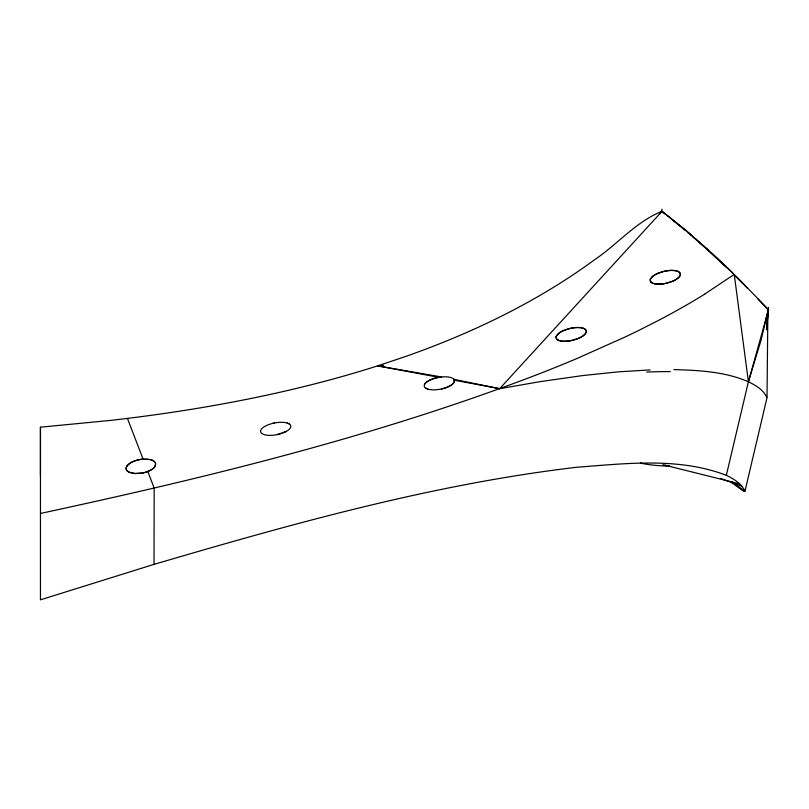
<?xml version="1.0" encoding="UTF-8"?>
<svg xmlns="http://www.w3.org/2000/svg" width="809" height="809" viewBox="0 0 809 809"><rect width="100%" height="100%" fill="white"/><g stroke="black" fill="none" stroke-linecap="round" stroke-linejoin="round"><path stroke-width="1.21" d="M40.45 475.712L40.45 427.192L111.015 420.356A792.062 313.295 -11.8 0 0 127.448 418.405C197.699 409.698 267.557 397.067 335.846 378.278A455.669 180.235 -11.8 0 0 377.621 365.88M40.45 427.192L40.45 599.823L154.023 564.358L154.175 488.272M730.638 481.84L743.613 491.275L744.947 491.275L767.013 397.735L767.852 313.316M767.771 313.154L766.467 329.91L768.55 309.645L738.597 278.761L711.263 252.711M441.552 388.937L443.089 388.563A14.896 5.896 -11.8 0 0 451.675 384.801A14.279 5.653 -11.8 0 0 454.355 381.514L454.345 380.22A14.936 5.906 -11.8 0 0 453.859 379.31L499.669 388.694L540.007 381.666L582.783 375.558L618.359 371.847L650.072 369.915M454.355 381.514L453.859 379.31M768.216 309.594L761.198 339.709L748.406 381.777L726.33 475.318C733.682 478.837 741.519 483.509 744.947 491.275L731.973 481.84M768.55 309.645L748.406 381.777C755.586 385.236 763.332 389.736 766.801 397.29M664.776 213.9L661.378 211.291L662.035 209.177M768.55 307.43L767.893 309.544L758.033 299.128M429.599 380.281L427.567 381.433A14.279 5.653 -11.8 0 0 424.492 384.558L424.209 385.822A14.966 5.916 -11.8 0 0 425.564 388.077L427.931 389.159A15.978 6.32 -11.8 0 0 441.987 388.846L443.494 388.462A14.623 5.784 -11.8 0 0 454.425 381.464M127.235 465.681L129.652 463.456A14.744 5.835 -11.8 0 1 131.392 462.384L132.019 462.06A13.096 5.178 -11.8 0 1 143.082 459.118L150.676 459.674M659.871 213.889L662.045 211.291L684.525 229.271L708.704 250.325M704.508 294.243L734.248 274.393L748.406 381.777C725.046 371.604 698.946 370.3 673.816 369.612M286.315 431.409L287.296 430.813A14.269 5.643 -11.8 0 0 290.502 427.627L290.724 426.98A14.987 5.926 -11.7 0 0 289.571 424.169L287.296 423.067A15.998 6.33 -11.8 0 0 274.251 423.046L272.764 423.37A15.058 5.956 -11.8 0 0 265.059 426.262L264.078 426.859A14.279 5.653 -11.8 0 0 261.256 429.387L260.65 430.691A14.987 5.926 -11.8 0 0 261.803 433.493L264.088 434.605A15.998 6.33 -11.8 0 0 277.123 434.635L286.315 431.409A14.896 5.896 -11.8 0 1 282.786 433.017M127.225 465.681A18.829 7.443 -11.8 0 0 126.164 468.239A20.114 7.959 -11.8 0 0 128.712 472.011L134.496 473.518L142.01 473.103A12.722 5.026 -11.8 0 0 146.874 471.829C150.474 470.403 156.167 468.017 155.571 463.264A19.841 7.847 -11.8 0 0 155.257 462.566A20.276 8.019 -11.8 0 0 152.931 460.543L150.656 459.674M126.184 468.229A19.922 7.878 -11.8 0 0 129.743 472.496L135.194 473.558L141.363 473.214A12.671 5.016 -11.8 0 0 145.691 472.223C149.625 470.808 156.117 468.462 155.561 463.264A19.77 7.817 -11.8 0 0 155.257 462.556M154.023 564.358C292.686 523.666 432.744 484.278 576.625 467.268C626.156 463.527 678.791 457.045 726.33 475.318M40.45 513.452C208.944 477.158 377.146 436.021 538.329 374.183A749.65 296.478 -11.8 0 0 575.856 358.984L625.974 336.615A616.064 243.681 -11.8 0 0 639.009 330.305L658.051 320.637A527.296 208.57 -11.8 0 0 704.528 294.243M272.764 423.38L274.251 423.046M453.9 379.3A15.765 6.239 -11.8 0 0 441.562 377.004A15.816 6.26 -11.8 0 0 438.923 377.338L437.426 377.631A15.078 5.966 -11.8 0 0 428.517 380.847L427.587 381.423A14.249 5.633 -11.8 0 0 424.503 384.548M718.827 259.638L688.742 232.85L662.045 211.291C635.692 221.808 617.661 244.257 594.524 259.78A577.859 228.573 -11.8 0 1 572.003 275.515C540.341 296.519 506.747 314.539 472.072 330.072A432.036 170.891 -11.8 0 1 406.189 356.284L377.611 365.88L441.572 376.974L437.436 377.621A15.159 5.997 -11.8 0 0 429.589 380.27M147.784 459.158L141.342 459.31A12.974 5.137 -11.8 0 0 132.565 461.787L130.603 462.839A17.363 6.866 -11.8 0 0 126.265 468.219M383.577 365.365L377.611 365.88L438.923 377.338M658.516 284.151L659.659 284.131A15.219 6.017 -11.8 0 0 666.262 283.251L672.522 281.259A16.787 6.644 -11.8 0 0 678.508 277.629L679.651 276.314A15.715 6.219 -11.8 0 0 680.308 273.725L679.722 272.613A14.249 5.633 -11.8 0 0 669.619 270.489L666.616 270.853A15.856 6.27 -11.8 0 0 660.65 272.299L657.99 273.3A16.787 6.644 -11.8 0 0 652.003 276.931L650.861 278.245A15.765 6.229 -11.8 0 0 650.143 280.197L650.305 281.168A14.269 5.643 -11.8 0 0 658.506 284.161M661.378 211.291L662.045 211.291L499.669 388.684L454.345 380.22M665.938 465.751L669.599 466.237L662.854 464.74M148.816 459.29L149.776 459.461M665.15 465.246L665.665 465.367M668.547 466.105L739.588 483.843M428.062 389.19L425.514 388.037M287.286 423.067L288.166 423.38M720.657 478.463L741.904 486.31M151.485 459.927L153.568 460.897M288.924 423.754L289.571 424.179M666.464 215.224L668.153 216.549M671.51 219.209L680.672 226.631M681.502 227.319L684.798 230.059M688.075 232.82L691.341 235.601M692.959 237.007L697.014 240.516M698.622 241.931L704.234 246.907M705.832 248.343L725.946 267.01M720.253 260.973L725.906 266.333M727.301 267.668L732.873 273.048M735.381 276.162L747.213 287.984M650.79 281.947L650.274 279.418L652.762 276.273A16.949 6.705 -11.8 0 1 657.717 273.412L664.25 271.298A15.199 6.007 -11.8 0 1 670.843 270.418L671.986 270.408A14.269 5.643 -11.8 0 1 680.187 273.391L680.369 274.362A15.806 6.25 -11.8 0 1 679.348 276.718L677.75 278.276A16.938 6.694 -11.8 0 1 672.795 281.138L669.862 282.25A15.856 6.27 -11.8 0 1 663.896 283.706L660.892 284.06A14.249 5.633 -11.8 0 1 650.77 281.947M127.448 418.405L143.072 459.128M147.814 471.475L154.175 488.08M667.263 465.964A14.946 1.254 5.9 0 1 653.055 465.104A14.946 1.254 5.9 0 1 640.576 462.991M281.451 433.493A15.351 6.078 -11.8 0 1 277.123 434.625M646.725 372.069A329.374 88.242 -15.3 0 1 670.388 371.584M556.208 336.524L556.238 338.273A14.4 5.693 -11.8 0 0 559.686 340.69L561.395 341.044A14.147 5.592 -11.8 0 0 564.449 341.256L565.592 341.246A15.219 6.017 -11.8 0 0 572.196 340.367L578.445 338.364A16.787 6.644 -11.8 0 0 584.432 334.734L585.585 333.419A15.715 6.219 -11.8 0 0 586.242 330.841L585.655 329.718A14.249 5.633 -11.8 0 0 575.543 327.605L572.539 327.958A15.856 6.27 -11.8 0 0 566.573 329.415L563.924 330.406A16.787 6.644 -11.8 0 0 557.937 334.046L556.784 335.361A15.765 6.229 -11.8 0 0 556.066 337.302L556.713 339.052A14.208 5.623 -11.8 0 0 560.506 340.882A14.309 5.663 -11.8 0 0 566.826 341.176L569.829 340.811A15.856 6.27 -11.8 0 0 575.796 339.365L578.728 338.253A16.938 6.694 -11.8 0 0 583.673 335.391L585.281 333.824A15.806 6.25 -11.8 0 0 586.303 331.468L586.131 330.497A14.269 5.643 -11.8 0 0 577.929 327.503L576.777 327.534A15.199 6.007 -11.8 0 0 570.173 328.414L563.64 330.527A16.949 6.705 -11.8 0 0 558.695 333.389L556.208 336.524"/></g></svg>
